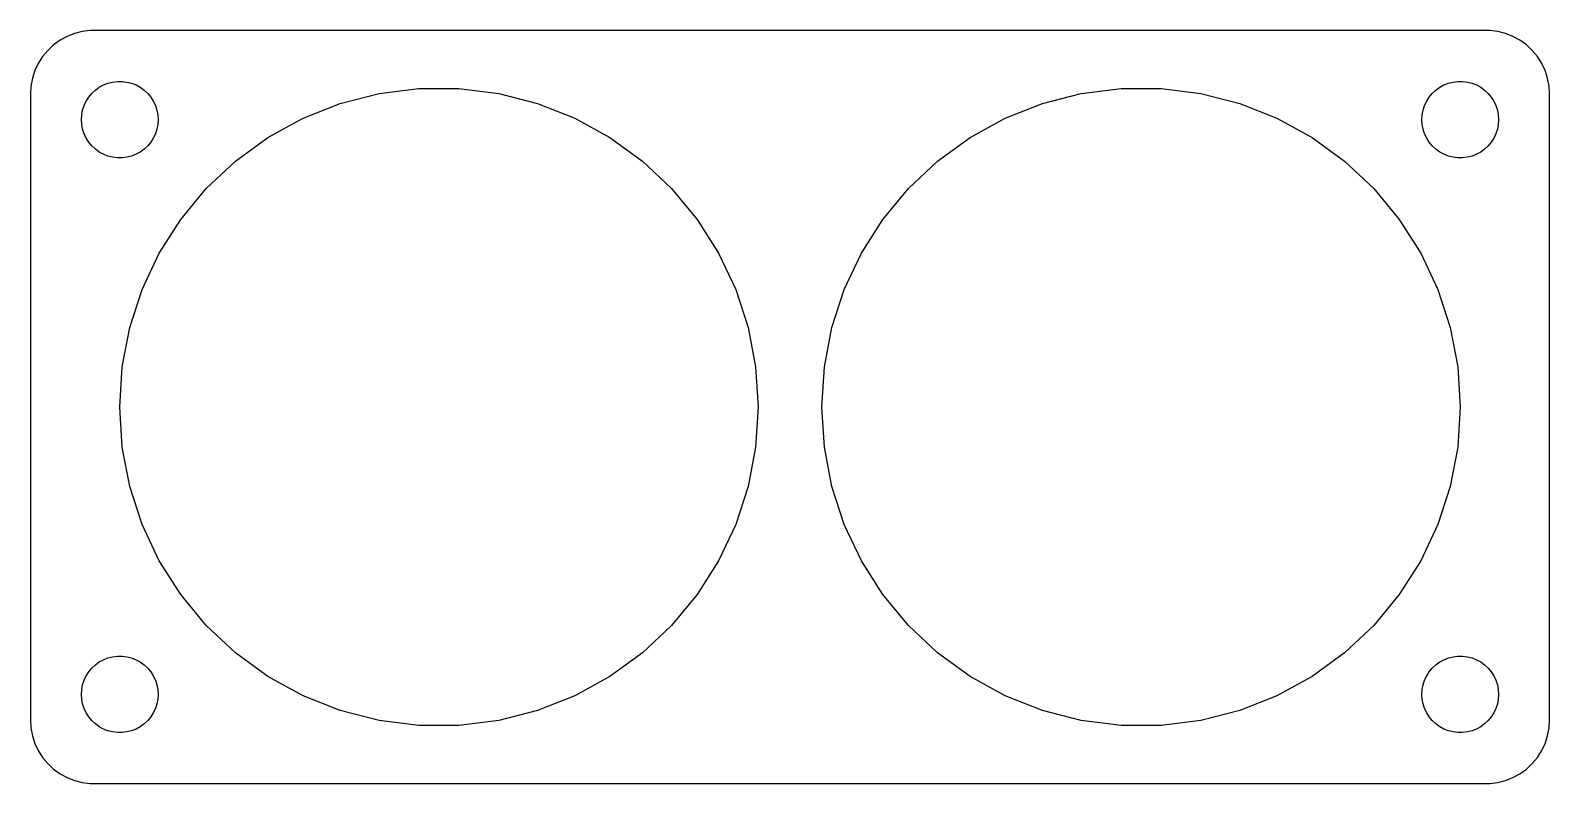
# Model space of a CAD drawing. Header units: metres. Extents: x -60 to 60, y -29 to 29.
import ezdxf

# ---------------------------------------------------------------- set-up
doc = ezdxf.new("R2010")
doc.units = ezdxf.units.M

msp = doc.modelspace()

# ---------------------------------------------------------------- linework, layer by layer
for p, q in [((-57.1791, 28.7216), (-57.6871, 28.3526)), ((-56.6289, 29.0241), (-57.1791, 28.7216)), ((-56.0451, 29.2553), (-56.6289, 29.0241)), ((-55.4369, 29.4114), (-56.0451, 29.2553)), ((-54.8139, 29.4901), (-55.4369, 29.4114)), ((54.8139, 29.4901), (-54.8139, 29.4901)), ((55.4369, 29.4114), (54.8139, 29.4901)), ((56.0451, 29.2553), (55.4369, 29.4114)), ((56.6289, 29.0241), (56.0451, 29.2553)), ((57.1791, 28.7216), (56.6289, 29.0241)), ((57.6871, 28.3526), (57.1791, 28.7216)), ((-58.5451, 27.4389), (-58.8815, 26.9088)), ((-58.1448, 27.9227), (-58.5451, 27.4389)), ((-57.6871, 28.3526), (-58.1448, 27.9227)), ((58.1448, 27.9227), (57.6871, 28.3526)), ((58.5451, 27.4389), (58.1448, 27.9227)), ((58.8815, 26.9088), (58.5451, 27.4389)), ((-59.1489, 26.3406), (-59.3429, 25.7434)), ((-58.8815, 26.9088), (-59.1489, 26.3406)), ((59.1489, 26.3406), (58.8815, 26.9088)), ((59.3429, 25.7434), (59.1489, 26.3406)), ((-59.4606, 25.1267), (-59.5, 24.5)), ((-59.3429, 25.7434), (-59.4606, 25.1267)), ((-54.4123, 24.8115), (-54.1075, 25.033)), ((-54.1075, 25.033), (-53.7773, 25.2145)), ((-53.7773, 25.2145), (-53.427, 25.3532)), ((-53.427, 25.3532), (-53.0621, 25.4469)), ((-53.0621, 25.4469), (-52.6884, 25.4941)), ((-52.6884, 25.4941), (-52.3116, 25.4941)), ((-52.3116, 25.4941), (-51.9379, 25.4469)), ((-51.9379, 25.4469), (-51.5729, 25.3532)), ((-51.5729, 25.3532), (-51.2227, 25.2145)), ((-51.2227, 25.2145), (-50.8925, 25.033)), ((-50.8925, 25.033), (-50.5877, 24.8115)), ((50.5877, 24.8115), (50.8925, 25.033)), ((50.8925, 25.033), (51.2227, 25.2145)), ((51.2227, 25.2145), (51.5729, 25.3532)), ((51.5729, 25.3532), (51.9379, 25.4469)), ((51.9379, 25.4469), (52.3116, 25.4941)), ((52.3116, 25.4941), (52.6884, 25.4941)), ((52.6884, 25.4941), (53.0621, 25.4469)), ((53.0621, 25.4469), (53.427, 25.3532)), ((53.427, 25.3532), (53.7773, 25.2145)), ((53.7773, 25.2145), (54.1075, 25.033)), ((54.1075, 25.033), (54.4123, 24.8115)), ((59.4606, 25.1267), (59.3429, 25.7434)), ((59.5, 24.5), (59.4606, 25.1267)), ((-59.5, 24.5), (-59.5, -24.5)), ((-55.2893, 23.6044), (-55.1289, 23.9453)), ((-55.1289, 23.9453), (-54.927, 24.2634)), ((-54.927, 24.2634), (-54.6869, 24.5536)), ((-54.6869, 24.5536), (-54.4123, 24.8115)), ((-50.5877, 24.8115), (-50.3131, 24.5536)), ((-50.3131, 24.5536), (-50.0729, 24.2634)), ((-50.0729, 24.2634), (-49.8711, 23.9453)), ((-49.8711, 23.9453), (-49.7107, 23.6044)), ((-35.2254, 23.7764), (-32.1845, 24.5572)), ((-32.1845, 24.5572), (-29.0698, 24.9507)), ((-29.0698, 24.9507), (-25.9302, 24.9507)), ((-25.9302, 24.9507), (-22.8155, 24.5572)), ((-22.8155, 24.5572), (-19.7746, 23.7764)), ((19.7746, 23.7764), (22.8155, 24.5572)), ((22.8155, 24.5572), (25.9302, 24.9507)), ((25.9302, 24.9507), (29.0698, 24.9507)), ((29.0698, 24.9507), (32.1845, 24.5572)), ((32.1845, 24.5572), (35.2254, 23.7764)), ((49.7107, 23.6044), (49.8711, 23.9453)), ((49.8711, 23.9453), (50.0729, 24.2634)), ((50.0729, 24.2634), (50.3131, 24.5536)), ((50.3131, 24.5536), (50.5877, 24.8115)), ((54.4123, 24.8115), (54.6869, 24.5536)), ((54.6869, 24.5536), (54.927, 24.2634)), ((54.927, 24.2634), (55.1289, 23.9453)), ((55.1289, 23.9453), (55.2893, 23.6044)), ((59.5, -24.5), (59.5, 24.5)), ((-55.5, 22.5), (-55.4763, 22.876)), ((-55.4763, 22.876), (-55.4057, 23.2461)), ((-55.4057, 23.2461), (-55.2893, 23.6044)), ((-49.7107, 23.6044), (-49.5942, 23.2461)), ((-49.5942, 23.2461), (-49.5237, 22.876)), ((-49.5237, 22.876), (-49.5, 22.5)), ((-40.8957, 21.1082), (-38.1445, 22.6207)), ((-38.1445, 22.6207), (-35.2254, 23.7764)), ((-19.7746, 23.7764), (-16.8555, 22.6207)), ((-16.8555, 22.6207), (-14.1043, 21.1082)), ((14.1043, 21.1082), (16.8555, 22.6207)), ((16.8555, 22.6207), (19.7746, 23.7764)), ((35.2254, 23.7764), (38.1445, 22.6207)), ((38.1445, 22.6207), (40.8957, 21.1082)), ((49.5, 22.5), (49.5237, 22.876)), ((49.5237, 22.876), (49.5942, 23.2461)), ((49.5942, 23.2461), (49.7107, 23.6044)), ((55.2893, 23.6044), (55.4057, 23.2461)), ((55.4057, 23.2461), (55.4763, 22.876)), ((55.4763, 22.876), (55.5, 22.5)), ((-55.4763, 22.124), (-55.5, 22.5)), ((-55.4057, 21.7539), (-55.4763, 22.124)), ((-55.2893, 21.3956), (-55.4057, 21.7539)), ((-49.5942, 21.7539), (-49.7107, 21.3956)), ((-49.5237, 22.124), (-49.5942, 21.7539)), ((-49.5, 22.5), (-49.5237, 22.124)), ((49.5237, 22.124), (49.5, 22.5)), ((49.5942, 21.7539), (49.5237, 22.124)), ((49.7107, 21.3956), (49.5942, 21.7539)), ((55.4057, 21.7539), (55.2893, 21.3956)), ((55.4763, 22.124), (55.4057, 21.7539)), ((55.5, 22.5), (55.4763, 22.124)), ((-55.1289, 21.0547), (-55.2893, 21.3956)), ((-54.927, 20.7366), (-55.1289, 21.0547)), ((-54.6869, 20.4464), (-54.927, 20.7366)), ((-54.4123, 20.1884), (-54.6869, 20.4464)), ((-50.3131, 20.4464), (-50.5877, 20.1884)), ((-50.0729, 20.7366), (-50.3131, 20.4464)), ((-49.8711, 21.0547), (-50.0729, 20.7366)), ((-49.7107, 21.3956), (-49.8711, 21.0547)), ((-43.4356, 19.2628), (-40.8957, 21.1082)), ((-14.1043, 21.1082), (-11.5644, 19.2628)), ((11.5644, 19.2628), (14.1043, 21.1082)), ((40.8957, 21.1082), (43.4356, 19.2628)), ((49.8711, 21.0547), (49.7107, 21.3956)), ((50.0729, 20.7366), (49.8711, 21.0547)), ((50.3131, 20.4464), (50.0729, 20.7366)), ((50.5877, 20.1884), (50.3131, 20.4464)), ((54.6869, 20.4464), (54.4123, 20.1884)), ((54.927, 20.7366), (54.6869, 20.4464)), ((55.1289, 21.0547), (54.927, 20.7366)), ((55.2893, 21.3956), (55.1289, 21.0547)), ((-54.1075, 19.967), (-54.4123, 20.1884)), ((-53.7773, 19.7855), (-54.1075, 19.967)), ((-53.427, 19.6468), (-53.7773, 19.7855)), ((-53.0621, 19.5531), (-53.427, 19.6468)), ((-52.6884, 19.5059), (-53.0621, 19.5531)), ((-52.3116, 19.5059), (-52.6884, 19.5059)), ((-51.9379, 19.5531), (-52.3116, 19.5059)), ((-51.5729, 19.6468), (-51.9379, 19.5531)), ((-51.2227, 19.7855), (-51.5729, 19.6468)), ((-50.8925, 19.967), (-51.2227, 19.7855)), ((-50.5877, 20.1884), (-50.8925, 19.967)), ((-45.7242, 17.1137), (-43.4356, 19.2628)), ((-11.5644, 19.2628), (-9.27577, 17.1137)), ((9.27577, 17.1137), (11.5644, 19.2628)), ((43.4356, 19.2628), (45.7242, 17.1137)), ((50.8925, 19.967), (50.5877, 20.1884)), ((51.2227, 19.7855), (50.8925, 19.967)), ((51.5729, 19.6468), (51.2227, 19.7855)), ((51.9379, 19.5531), (51.5729, 19.6468)), ((52.3116, 19.5059), (51.9379, 19.5531)), ((52.6884, 19.5059), (52.3116, 19.5059)), ((53.0621, 19.5531), (52.6884, 19.5059)), ((53.427, 19.6468), (53.0621, 19.5531)), ((53.7773, 19.7855), (53.427, 19.6468)), ((54.1075, 19.967), (53.7773, 19.7855)), ((54.4123, 20.1884), (54.1075, 19.967)), ((-47.7254, 14.6946), (-45.7242, 17.1137)), ((-9.27577, 17.1137), (-7.27457, 14.6946)), ((7.27457, 14.6946), (9.27577, 17.1137)), ((45.7242, 17.1137), (47.7254, 14.6946)), ((-49.4077, 12.0438), (-47.7254, 14.6946)), ((-7.27457, 14.6946), (-5.59233, 12.0438)), ((5.59233, 12.0438), (7.27457, 14.6946)), ((47.7254, 14.6946), (49.4077, 12.0438)), ((-50.7444, 9.20311), (-49.4077, 12.0438)), ((-5.59233, 12.0438), (-4.25558, 9.20311)), ((4.25558, 9.20311), (5.59233, 12.0438)), ((49.4077, 12.0438), (50.7444, 9.20311)), ((-51.7146, 6.21724), (-50.7444, 9.20311)), ((-4.25558, 9.20311), (-3.28542, 6.21724)), ((3.28542, 6.21724), (4.25558, 9.20311)), ((50.7444, 9.20311), (51.7146, 6.21724)), ((-52.3029, 3.13332), (-51.7146, 6.21724)), ((-3.28542, 6.21724), (-2.69713, 3.13332)), ((2.69713, 3.13332), (3.28542, 6.21724)), ((51.7146, 6.21724), (52.3029, 3.13332)), ((-52.5, 0), (-52.3029, 3.13332)), ((-2.69713, 3.13332), (-2.5, 0)), ((2.5, 0), (2.69713, 3.13332)), ((52.3029, 3.13332), (52.5, 0)), ((-52.3029, -3.13332), (-52.5, 0)), ((-2.5, 0), (-2.69713, -3.13332)), ((2.69713, -3.13332), (2.5, 0)), ((52.5, 0), (52.3029, -3.13332)), ((-51.7146, -6.21724), (-52.3029, -3.13332)), ((-2.69713, -3.13332), (-3.28542, -6.21724)), ((3.28542, -6.21724), (2.69713, -3.13332)), ((52.3029, -3.13332), (51.7146, -6.21724)), ((-50.7444, -9.20311), (-51.7146, -6.21724)), ((-3.28542, -6.21724), (-4.25558, -9.20311)), ((4.25558, -9.20311), (3.28542, -6.21724)), ((51.7146, -6.21724), (50.7444, -9.20311)), ((-49.4077, -12.0438), (-50.7444, -9.20311)), ((-4.25558, -9.20311), (-5.59233, -12.0438)), ((5.59233, -12.0438), (4.25558, -9.20311)), ((50.7444, -9.20311), (49.4077, -12.0438)), ((-47.7254, -14.6946), (-49.4077, -12.0438)), ((-5.59233, -12.0438), (-7.27457, -14.6946)), ((7.27457, -14.6946), (5.59233, -12.0438)), ((49.4077, -12.0438), (47.7254, -14.6946)), ((-45.7242, -17.1137), (-47.7254, -14.6946)), ((-7.27457, -14.6946), (-9.27577, -17.1137)), ((9.27577, -17.1137), (7.27457, -14.6946)), ((47.7254, -14.6946), (45.7242, -17.1137)), ((-43.4356, -19.2628), (-45.7242, -17.1137)), ((-9.27577, -17.1137), (-11.5644, -19.2628)), ((11.5644, -19.2628), (9.27577, -17.1137)), ((45.7242, -17.1137), (43.4356, -19.2628)), ((-54.6869, -20.4464), (-54.4123, -20.1884)), ((-54.4123, -20.1884), (-54.1075, -19.967)), ((-54.1075, -19.967), (-53.7773, -19.7855)), ((-53.7773, -19.7855), (-53.427, -19.6468)), ((-53.427, -19.6468), (-53.0621, -19.5531)), ((-53.0621, -19.5531), (-52.6884, -19.5059)), ((-52.6884, -19.5059), (-52.3116, -19.5059)), ((-52.3116, -19.5059), (-51.9379, -19.5531)), ((-51.9379, -19.5531), (-51.5729, -19.6468)), ((-51.5729, -19.6468), (-51.2227, -19.7855)), ((-51.2227, -19.7855), (-50.8925, -19.967)), ((-50.8925, -19.967), (-50.5877, -20.1884)), ((-50.5877, -20.1884), (-50.3131, -20.4464)), ((-40.8957, -21.1082), (-43.4356, -19.2628)), ((-11.5644, -19.2628), (-14.1043, -21.1082)), ((14.1043, -21.1082), (11.5644, -19.2628)), ((43.4356, -19.2628), (40.8957, -21.1082)), ((50.3131, -20.4464), (50.5877, -20.1884)), ((50.5877, -20.1884), (50.8925, -19.967)), ((50.8925, -19.967), (51.2227, -19.7855)), ((51.2227, -19.7855), (51.5729, -19.6468)), ((51.5729, -19.6468), (51.9379, -19.5531)), ((51.9379, -19.5531), (52.3116, -19.5059)), ((52.3116, -19.5059), (52.6884, -19.5059)), ((52.6884, -19.5059), (53.0621, -19.5531)), ((53.0621, -19.5531), (53.427, -19.6468)), ((53.427, -19.6468), (53.7773, -19.7855)), ((53.7773, -19.7855), (54.1075, -19.967)), ((54.1075, -19.967), (54.4123, -20.1884)), ((54.4123, -20.1884), (54.6869, -20.4464)), ((-55.4057, -21.7539), (-55.2893, -21.3956)), ((-55.2893, -21.3956), (-55.1289, -21.0547)), ((-55.1289, -21.0547), (-54.927, -20.7366)), ((-54.927, -20.7366), (-54.6869, -20.4464)), ((-50.3131, -20.4464), (-50.0729, -20.7366)), ((-50.0729, -20.7366), (-49.8711, -21.0547)), ((-49.8711, -21.0547), (-49.7107, -21.3956)), ((-49.7107, -21.3956), (-49.5942, -21.7539)), ((-38.1445, -22.6207), (-40.8957, -21.1082)), ((-14.1043, -21.1082), (-16.8555, -22.6207)), ((16.8555, -22.6207), (14.1043, -21.1082)), ((40.8957, -21.1082), (38.1445, -22.6207)), ((49.5942, -21.7539), (49.7107, -21.3956)), ((49.7107, -21.3956), (49.8711, -21.0547)), ((49.8711, -21.0547), (50.0729, -20.7366)), ((50.0729, -20.7366), (50.3131, -20.4464)), ((54.6869, -20.4464), (54.927, -20.7366)), ((54.927, -20.7366), (55.1289, -21.0547)), ((55.1289, -21.0547), (55.2893, -21.3956)), ((55.2893, -21.3956), (55.4057, -21.7539)), ((-55.5, -22.5), (-55.4763, -22.124)), ((-55.4763, -22.876), (-55.5, -22.5)), ((-55.4763, -22.124), (-55.4057, -21.7539)), ((-49.5942, -21.7539), (-49.5237, -22.124)), ((-49.5237, -22.124), (-49.5, -22.5)), ((-49.5, -22.5), (-49.5237, -22.876)), ((49.5, -22.5), (49.5237, -22.124)), ((49.5237, -22.876), (49.5, -22.5)), ((49.5237, -22.124), (49.5942, -21.7539)), ((55.4057, -21.7539), (55.4763, -22.124)), ((55.4763, -22.124), (55.5, -22.5)), ((55.5, -22.5), (55.4763, -22.876)), ((-55.4057, -23.2461), (-55.4763, -22.876)), ((-55.2893, -23.6044), (-55.4057, -23.2461)), ((-55.1289, -23.9453), (-55.2893, -23.6044)), ((-49.7107, -23.6044), (-49.8711, -23.9453)), ((-49.5942, -23.2461), (-49.7107, -23.6044)), ((-49.5237, -22.876), (-49.5942, -23.2461)), ((-35.2254, -23.7764), (-38.1445, -22.6207)), ((-32.1845, -24.5572), (-35.2254, -23.7764)), ((-19.7746, -23.7764), (-22.8155, -24.5572)), ((-16.8555, -22.6207), (-19.7746, -23.7764)), ((19.7746, -23.7764), (16.8555, -22.6207)), ((22.8155, -24.5572), (19.7746, -23.7764)), ((35.2254, -23.7764), (32.1845, -24.5572)), ((38.1445, -22.6207), (35.2254, -23.7764)), ((49.5942, -23.2461), (49.5237, -22.876)), ((49.7107, -23.6044), (49.5942, -23.2461)), ((49.8711, -23.9453), (49.7107, -23.6044)), ((55.2893, -23.6044), (55.1289, -23.9453)), ((55.4057, -23.2461), (55.2893, -23.6044)), ((55.4763, -22.876), (55.4057, -23.2461)), ((-59.5, -24.5), (-59.4606, -25.1267)), ((-54.927, -24.2634), (-55.1289, -23.9453)), ((-54.6869, -24.5536), (-54.927, -24.2634)), ((-54.4123, -24.8115), (-54.6869, -24.5536)), ((-54.1075, -25.033), (-54.4123, -24.8115)), ((-50.5877, -24.8115), (-50.8925, -25.033)), ((-50.3131, -24.5536), (-50.5877, -24.8115)), ((-50.0729, -24.2634), (-50.3131, -24.5536)), ((-49.8711, -23.9453), (-50.0729, -24.2634)), ((-29.0698, -24.9507), (-32.1845, -24.5572)), ((-25.9302, -24.9507), (-29.0698, -24.9507)), ((-22.8155, -24.5572), (-25.9302, -24.9507)), ((25.9302, -24.9507), (22.8155, -24.5572)), ((29.0698, -24.9507), (25.9302, -24.9507)), ((32.1845, -24.5572), (29.0698, -24.9507)), ((50.0729, -24.2634), (49.8711, -23.9453)), ((50.3131, -24.5536), (50.0729, -24.2634)), ((50.5877, -24.8115), (50.3131, -24.5536)), ((50.8925, -25.033), (50.5877, -24.8115)), ((54.4123, -24.8115), (54.1075, -25.033)), ((54.6869, -24.5536), (54.4123, -24.8115)), ((54.927, -24.2634), (54.6869, -24.5536)), ((55.1289, -23.9453), (54.927, -24.2634)), ((59.4606, -25.1267), (59.5, -24.5)), ((-59.4606, -25.1267), (-59.3429, -25.7434)), ((-59.3429, -25.7434), (-59.1489, -26.3406)), ((-53.7773, -25.2145), (-54.1075, -25.033)), ((-53.427, -25.3532), (-53.7773, -25.2145)), ((-53.0621, -25.4469), (-53.427, -25.3532)), ((-52.6884, -25.4941), (-53.0621, -25.4469)), ((-52.3116, -25.4941), (-52.6884, -25.4941)), ((-51.9379, -25.4469), (-52.3116, -25.4941)), ((-51.5729, -25.3532), (-51.9379, -25.4469)), ((-51.2227, -25.2145), (-51.5729, -25.3532)), ((-50.8925, -25.033), (-51.2227, -25.2145)), ((51.2227, -25.2145), (50.8925, -25.033)), ((51.5729, -25.3532), (51.2227, -25.2145)), ((51.9379, -25.4469), (51.5729, -25.3532)), ((52.3116, -25.4941), (51.9379, -25.4469)), ((52.6884, -25.4941), (52.3116, -25.4941)), ((53.0621, -25.4469), (52.6884, -25.4941)), ((53.427, -25.3532), (53.0621, -25.4469)), ((53.7773, -25.2145), (53.427, -25.3532)), ((54.1075, -25.033), (53.7773, -25.2145)), ((59.1489, -26.3406), (59.3429, -25.7434)), ((59.3429, -25.7434), (59.4606, -25.1267)), ((-59.1489, -26.3406), (-58.8815, -26.9088)), ((-58.8815, -26.9088), (-58.5451, -27.4389)), ((58.5451, -27.4389), (58.8815, -26.9088)), ((58.8815, -26.9088), (59.1489, -26.3406)), ((-58.5451, -27.4389), (-58.1448, -27.9227)), ((-58.1448, -27.9227), (-57.6871, -28.3526)), ((-57.6871, -28.3526), (-57.1791, -28.7216)), ((57.1791, -28.7216), (57.6871, -28.3526)), ((57.6871, -28.3526), (58.1448, -27.9227)), ((58.1448, -27.9227), (58.5451, -27.4389)), ((-57.1791, -28.7216), (-56.6289, -29.0241)), ((-56.6289, -29.0241), (-56.0451, -29.2553)), ((-56.0451, -29.2553), (-55.4369, -29.4114)), ((-55.4369, -29.4114), (-54.8139, -29.4901)), ((-54.8139, -29.4901), (54.8139, -29.4901)), ((54.8139, -29.4901), (55.4369, -29.4114)), ((55.4369, -29.4114), (56.0451, -29.2553)), ((56.0451, -29.2553), (56.6289, -29.0241)), ((56.6289, -29.0241), (57.1791, -28.7216))]:
    msp.add_line(p, q)

doc.saveas('drawing.dxf')
